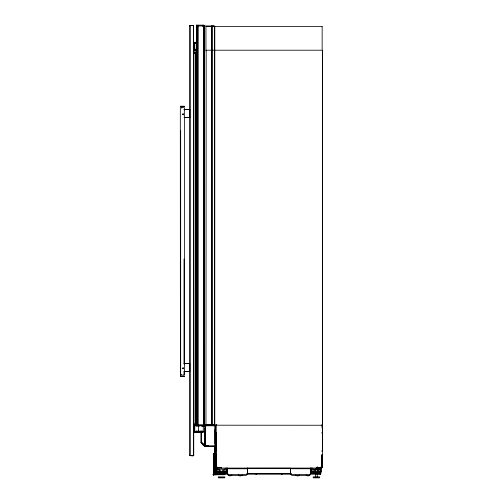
<?xml version="1.0" encoding="UTF-8"?>
<svg xmlns="http://www.w3.org/2000/svg" width="503" height="503" viewBox="0 0 503 503"><rect width="100%" height="100%" fill="white"/><g stroke="black" fill="none" stroke-linecap="round" stroke-linejoin="round"><path stroke-width="0.75" d="M184.035 375.075L184.035 371.151M184.035 364.09L184.035 258.995M184.356 371.151L184.356 375.075L180.319 375.075M184.356 364.09L184.387 117.821M184.387 109.981L184.387 107.623L180.319 107.623L180.382 375.075M189.889 455.504L189.889 25.578M190.065 25.578L190.027 455.177L190.36 455.504M190.36 455.705C188.983 455.096 194.29 456.869 193.542 455.177L193.542 25.376L193.743 455.504L189.832 455.504L189.832 455.177M196.56 431.907L194.749 431.87L194.749 425.525L196.359 425.481M195.554 424.029L195.554 401.249M195.648 424.029L195.654 53.243M196.742 424.765L196.755 25.15L203.979 25.15L204.017 424.765M196.95 424.765L197.063 25.15M197.163 424.765L197.163 25.955L197.239 424.765M203.552 424.765L203.564 25.955M203.658 424.765L203.658 25.955M203.809 424.765L203.816 25.955M204.124 424.765L204.136 25.955M204.576 437.673C206.299 437.654 204.231 437.83 204.52 436.51M204.784 437.679L204.991 428.675L205.494 429.002M200.923 432.24L200.917 442.439C204.916 447.991 205.595 446.255 204.576 442.011M216.824 424.872L206.173 424.872L205.966 424.381L206.173 50.231M211.75 424.765L211.757 25.955M212.178 424.765L212.147 25.955L214.089 25.974L214.737 26.42L214.718 424.306L214.083 424.752L194.321 424.765A0.843 0.843 0 0 0 193.479 425.607L193.479 431.775A0.843 0.843 0 0 0 194.321 432.618L203.225 432.618M214.586 461.176L214.391 449.091M214.68 424.394L214.687 26.338M216.189 449.594L214.599 451.21L214.586 449.682L214.599 451.21L216.334 449.449M215.586 451.442L215.906 451.436L215.567 450.462L215.586 425.676L216.227 425.676L216.227 425.236M224.212 474.757L215.372 474.549L225.105 474.562L214.423 474.757L214.391 460.987L215.925 460.987L215.932 474.687L215.957 433.341L216.039 441.904M215.932 432.624L215.743 459.987L215.586 455.026L216.051 454.926L215.586 455.026M216.039 434.9L216.02 450.462L216.02 433.341L215.586 433.341L215.586 459.987L215.906 459.987M220.754 471.915L220.76 469.11L222.383 469.11L222.389 471.915M315.626 471.915L315.626 469.11L317.248 469.11L317.255 471.915M322.102 456.875L322.102 459.987L322.429 459.987L322.429 455.133L322.058 454.926M322.593 424.362L322.373 50.206L322.373 424.872M216.189 453.637L214.404 455.209L214.391 453.184C215.089 451.732 212.926 458.239 216.227 453.322L214.586 454.957L214.592 461.282L214.586 454.957L216.334 453.492M215.674 460.987L215.932 474.687M217.265 468.073L216.271 468.016L215.932 467.419L215.957 455.272M321.958 454.926L322.266 459.987L322.423 455.026L321.807 455.102L321.744 467.52L316.821 467.759M205.331 425.676L204.998 446.262L208.305 446.218L204.52 446.28L215.089 446.312L215.07 425.701L205.293 425.676L205.004 428.701M214.586 474.404L214.391 474.078L214.423 474.757L214.391 447.136M321.719 455.272L321.782 467.425L320.744 467.746L320.744 474.027L320.744 473.65L310.552 473.656M320.744 467.098L322.077 467.098L321.624 468.048L320.744 468.073C324.328 468.016 320.776 461.729 322.065 459.868M322.26 425.224L322.404 427.135L322.348 425.123M216.045 453.781L214.404 455.228L214.41 451.134L215.605 449.902L214.599 451.21M224.212 474.562L214.605 474.75L214.756 460.987M321.933 467.098L321.964 462.005L321.964 467.098M321.838 459.679L321.782 467.425L317.475 467.488M290.42 468.777L290.464 473.813L291.671 475.014L309.641 474.989L310.753 473.813L310.797 468.758L290.42 468.733L290.489 473.901L291.583 474.989L309.552 475.014L310.728 473.901L310.797 468.915M310.753 473.813L310.797 468.086L290.42 468.092L290.42 468.941M214.391 460.987L214.586 447.136M214.586 460.61L214.58 460.987L214.586 460.32M219.641 471.915L219.704 469.11L216.975 469.11L217 472.235L226.161 472.235L226.143 469.11M184.381 371.566L184.381 363.487M227.211 468.915L227.281 473.901L228.456 475.014L246.426 474.989L247.52 473.901L247.589 468.733M247.52 473.901L247.589 468.915M310.728 473.901L310.797 468.721M321.015 469.11L320.977 471.915L321.033 469.11L318.361 469.11L318.305 471.915M321.669 464.917L321.706 462.005M221.307 468.004L221.113 467.457L216.227 467.425L215.957 454.926L215.58 455.133L215.586 459.987M322.58 425.255L322.253 426.123L322.486 425.123L322.58 451.304C322.096 452.115 322.976 451.072 322.102 451.266L322.429 451.442M196.686 53.293L193.762 53.192L193.787 51.872M205.476 441.904L204.784 442.018L204.809 437.635M223.439 471.915L223.489 469.11L226.161 469.11L226.111 471.915M321.97 433.341L322.429 433.341L322.442 450.462L322.102 451.26M205.262 426.425L205.274 425.871L201.822 425.878M314.507 471.915L314.576 469.11L311.841 469.11L311.898 471.915L311.866 469.11M184.318 109.516L184.381 117.601M184.148 363.562L189.763 363.556L184.324 363.487M226.18 468.073L216.541 468.067L215.925 467.432L216.064 467.821L216.579 467.909L216.259 467.425L216.359 455.272L215.932 455.272M322.077 467.098L321.738 468.016M321.624 466.759L322.083 466.759L321.524 468.067L321.757 467.098L321.694 467.671M194.667 425.802L215.064 425.708L215.089 446.306L209.053 446.324L215.089 446.306M205.557 425.689C206.18 425.827 205.771 425.601 205.922 425.821M205.727 446.224C214.479 446.023 198.911 446.293 208.462 446.224M216.485 468.067L215.925 467.432L217.623 467.432M226.143 472.235L226.161 471.915L216.969 471.915L216.994 469.11M225.627 471.915L225.507 472.235L218.698 472.185L218.937 471.921M193.51 455.504L193.542 455.177M216.56 473.059L216.51 473.38L215.982 473.015L215.932 471.349L216.246 473.738L215.63 473.342L215.642 471.141L216.051 471.034L216.56 473.053L216.284 472.858M322.083 467.432L316.695 467.589L321.43 467.909L316.909 468.073L316.896 467.45L322.077 467.419L320.744 467.746M193.686 455.504L193.743 455.177M190.027 25.905L190.36 25.578M189.832 25.905L190.36 25.376M217.862 474.046L217.931 473.725M215.624 450.16L216.045 449.739M215.712 453.838L214.599 455.246L215.743 454.077M322.681 424.18L322.272 424.664M204.796 436.315L204.897 436.547M204.985 436.503L204.985 433.284L205.608 433.259M217.516 472.235L217.642 471.915M204.985 445.18L204.991 441.974M204.52 426.135L204.859 425.676L205.872 425.79M205.067 425.966L205.048 446.324M214.762 447.337C213.756 448.393 215.334 446.048 216.139 447.142L214.699 447.148L214.391 447.733L216.127 447.337M183.318 114.753L183.35 114.005L182.771 113.917L182.734 114.785L183.601 114.508L183.243 113.854L182.664 114.3L183.432 114.785M183.318 368.724L183.35 367.976L182.771 367.888L182.734 368.756L183.601 368.479L183.218 367.819L182.734 368.605L183.432 368.749M214.391 449.745L214.397 451.216L216.227 449.28M214.397 451.216L215.737 450.047M214.391 453.744L214.391 453.134M205.89 50.904L206.173 50.545M204.778 433.341L205.463 433.278L204.778 433.341L204.778 432.184L204.884 433.29M206.111 425.695L205.608 425.733M197.069 52.123L193.498 52.105L193.51 50.388L197.283 50.382M215.642 473.38L216.246 473.694L216.246 468.086M204.853 445.08L201.64 442.15L201.634 432.423M213.712 456.46L213.549 454.096L213.549 474.53L213.197 474.757L213.549 474.788L213.712 472.172L213.712 474.763L213.391 475.096L213.065 474.731L213.712 474.53L213.039 474.757L213.354 475.096L213.712 474.763L213.712 453.876C212.706 453.316 213.756 454.787 213.354 453.536C214.247 461.572 213.794 452.524 213.234 453.92C214.077 454.398 212.769 453.473 213.549 453.844M214.391 474.404L214.391 474.078L214.655 474.757L214.618 468.639M214.731 424.306L214.064 424.752L212.14 424.765M204.884 426.016L205.174 425.676M214.599 455.234L215.85 453.97M216.064 467.821L216.259 467.098L216.315 467.671L217.265 467.746L217.265 468.243M216.403 467.702L216.541 468.067M193.686 25.615L193.743 25.905M205.677 446.224C216.799 446.205 196.924 446.148 208.374 446.249M321.813 455.133L322.178 454.919M205.476 433.228L204.809 433.297M214.655 446.224L209.022 446.324L213.253 446.224M207.758 446.224L208.6 446.224L205.299 446.224M215.969 467.639L216.315 467.671M207.858 446.224L208.349 446.199L205.419 446.218M208.141 446.224L208.443 446.142M207.833 446.224L208.361 446.117M213.668 474.568C212.668 475.75 214.19 472.983 213.712 472.399M209.38 446.224L209.135 446.312M184.331 106.385L182.891 106.385M322.102 432.549L322.429 432.366M193.215 455.705L193.542 455.643M214.718 26.42L214.058 25.967L196.742 25.955M205.727 425.72L205.884 425.714M215.737 474.687L215.925 472.462M180.432 376.414L184.299 376.401M196.183 431.656L196.277 431.084L196.277 432.605M193.215 455.504L193.542 455.466M218.906 472.242L218.968 471.915M197.748 425.878L198.522 425.878M215.58 455.133L215.957 454.926L215.932 425.676L215.906 433.341M204.52 441.961L205.312 441.992M214.429 474.757L214.391 474.078M180.508 376.414L181.596 376.401M198.195 425.815L198.572 425.802M183.017 106.385L184.274 106.284L180.432 106.284L183.149 106.303M180.835 106.378L180.376 106.385L181.388 106.385M199.823 425.802L197.635 425.808M201.69 425.865L205.274 425.871M205.255 431.084L205.274 431.643L201.69 431.656M182.438 106.378L181.287 106.378M194.749 425.525L194.334 425.532L194.334 431.851L194.749 431.87M198.886 431.656L197.629 431.668L199.823 431.675M205.488 433.328L204.998 433.297M215.586 432.542L215.906 432.542M215.586 451.266L215.906 451.266M316.896 467.457L321.782 467.425L321.75 466.759M181.866 376.414L184.199 376.414M182.991 376.319L180.351 376.319L181.168 376.319M181.036 374.697L181.526 374.697M201.835 431.649L205.274 431.643M215.586 432.366L215.906 432.549M209.204 446.23L214.278 446.224M225.891 468.299L227.457 468.299M247.055 468.268L290.168 468.199M310.552 468.161L312.118 468.161M197.283 42.371L193.485 42.365L196.887 42.334L194.321 42.334A0.836 0.836 0 0 0 193.479 43.176C193.831 45.647 191.649 51.727 196.472 50.187M196.472 43.013L194.152 43.176L194.164 49.407L196.472 49.514M194.667 43.371L196.484 43.371M194.667 49.244L196.484 49.244M196.308 53.243L193.888 53.243L193.888 424.029M181.526 108.007L181.885 108.007M184.148 109.522L189.763 109.516L189.763 117.595L184.148 117.589M184.148 363.493L189.763 363.487L189.763 371.566M193.806 424.029L196.912 424.029M194.196 424.746L197.101 424.746M216.227 425.198L321.782 425.249L321.819 425.676M203.225 425.437L194.152 425.607L194.24 431.92L203.225 431.945M205.878 425.437L216.661 425.437M321.782 425.236L321.794 425.676L322.429 425.676M197.748 426.054L199.081 426.054M201.81 426.054L204.602 425.878M197.748 431.467L199.081 431.467M201.81 431.467L204.602 431.643M194.667 431.675L205.765 431.675M193.492 432.605L198.415 432.605M215.567 450.462L216.127 450.462M321.977 450.462L322.442 450.462M215.586 451.065L215.906 450.462M322.102 451.065L322.429 451.065L322.41 433.341M322.065 455.272L321.826 466.759M215.932 462.005L216.039 466.375M321.606 462.005L322.077 462.005L322.077 458.264M215.925 466.759L216.384 466.759M217.265 467.098L215.932 467.098L216.271 468.016M216.623 467.325L217.428 467.325L217.428 468.086M217.265 467.746L216.491 467.74L221.188 467.759M311.829 468.073L321.474 468.067L321.606 467.702M311.822 471.915L321.059 471.915M311.822 472.235L321.059 472.235M217.812 473.342L216.246 473.342L216.208 473.738M217.265 472.084L217.34 474.046L217.265 473.65L227.457 473.656M247.055 473.675L290.954 473.675M216.246 473.694L227.978 473.7M246.967 473.725L291.369 473.732M310.728 473.725L320.744 474.027L310.552 474.027M227.457 474.027L217.315 474.046L217.265 473.688M246.967 474.046L291.042 474.046M218.258 476.894L224.91 476.894M313.111 476.894L319.763 476.894M218.258 477.58L224.91 477.58M313.111 477.58L319.763 477.58M218.528 477.85L224.64 477.85M313.382 477.85L319.493 477.85M193.51 52.092L197.283 52.098M184.148 371.56L189.763 371.497L184.318 371.566M198.044 432.586L200.043 432.593M225.891 468.086L227.457 468.086M247.055 468.098L290.168 468.13M310.552 468.142L312.118 468.142M217.812 473.185L215.938 473.222M227.255 473.813L227.211 468.758L247.589 468.777L247.545 473.813L246.338 475.014L228.375 474.989L227.255 473.813L227.211 468.086L247.589 468.086L247.589 468.941M181.973 106.378L182.551 106.385M181.715 376.319L184.331 376.319M322.102 432.542L322.429 432.542M183.878 106.378L184.192 106.385M216.152 455.008L216.227 467.425L217.629 467.438M183.149 376.313L184.356 376.319M314.985 469.11L316.437 469.136M216.227 467.425L221.257 467.501M195.114 53.211L196.459 53.236M195.258 53.211L196.755 53.243M204.551 424.538L205.626 424.563L205.626 424.23M197.912 431.926L198.855 431.951L198.867 432.618M193.762 53.161L196.862 53.274M322.102 455.014L322.423 455.026M198.195 431.662L198.572 431.675M205.073 428.914L205.677 428.952M205.293 425.676L206.06 425.733M197.748 431.643L198.522 431.643L198.522 425.802M322.102 455.102L322.429 455.133M193.542 25.615L189.889 25.615M193.542 25.439L190.065 25.439M216.617 473.373L215.982 473.002M215.718 454.919L216.133 455.033M204.752 446.199L200.923 442.445M195.296 52.909L196.371 53.079L196.981 52.563L195.73 53.136L194.975 52.563M215.831 454.919L216.196 455.133M215.963 467.689L216.391 468.048M322.429 425.274L322.429 459.987M322.373 50.545L322.58 51.004M195.353 53.243L195.529 53.576M316.909 468.073L316.695 467.589M225.507 471.915L225.627 472.235M217.516 471.915L217.642 472.235M217.862 473.725L217.931 474.046M321.505 467.74L321.524 468.067M196.277 425.871L196.289 426.425M290.42 468.915L290.483 473.185M227.211 468.721L227.281 473.901M319.128 469.11L319.147 471.915M313.734 469.11L313.753 471.915M224.263 469.11L224.275 471.915M218.862 469.11L218.88 471.915M215.957 433.341L216.039 448.909M321.669 459.868L321.7 466.759M214.662 460.987L214.724 474.757M204.991 437.635L205.004 440.773M215.032 429.625L215.07 443.583M322.071 425.676L322.077 427.996M215.919 467.872L215.919 470.934M204.765 440.854L204.765 441.942M321.782 424.872L321.782 425.676M321.75 456.768L321.75 462.005M317.23 466.683L317.23 476.894M315.645 469.041L315.645 476.894M216.579 467.746L216.579 468.073M216.227 424.884L216.227 425.676M211.794 25.955L211.794 424.765M203.966 25.15L203.966 26.722M203.86 25.955L203.86 424.765M203.287 425.802L203.287 431.675M202.879 25.15L202.879 26.722M202.237 431.052L202.237 432.605L199.842 432.605L199.842 431.052M202.137 431.052L202.137 432.605M201.961 431.052L201.961 432.605M201.684 431.052L201.684 432.605M201.03 431.052L201.03 432.605M200.376 431.052L200.376 432.605M199.936 431.052L199.936 432.605M198.415 431.052L198.345 432.605M198.22 25.955L198.232 424.765M198.107 431.052L198.107 432.605M197.516 431.052L197.516 432.605M197.082 25.955L197.082 424.765M196.912 25.15L196.912 424.765M196.811 25.955L196.83 424.765M196.836 431.052L196.836 432.605M196.748 25.15L196.748 42.422M196.252 53.243L196.308 424.029M196.145 431.052L196.145 432.605M195.963 53.243L195.988 424.029M196.019 431.052L196.019 432.605M180.671 130.371L180.671 375.075M310.678 473.373A2.565 2.565 0 0 1 306.151 475.021M231.908 475.021A2.565 2.565 0 0 1 227.532 472.499M299.65 475.021A2.565 2.565 0 0 1 295.72 475.021M242.32 475.021A2.565 2.565 0 0 1 238.391 475.021M197.075 25.955L197.069 424.765L196.994 25.955M215.686 472.462L215.686 474.757L215.661 472.462M215.693 467.872L215.686 470.934L215.661 467.872M255.97 473.725L255.97 474.046L255.97 473.725M282.038 473.725L282.038 474.046L282.038 473.725M256.316 473.725L256.31 474.046L256.31 473.725M281.699 473.725L281.693 474.046L281.693 473.725M320.147 473.725L320.078 474.046L320.078 473.725M205.934 445.777L205.52 446.224L205.916 445.777M205.488 437.648L205.054 437.673L205.551 437.711M205.488 441.986L205.054 442.011L205.551 442.049M321.455 467.746L321.43 468.073L321.455 467.746M194.749 43.095L194.334 43.101L194.34 49.42L194.749 49.432L194.749 43.095M215.906 432.75L215.586 432.75L215.906 432.743M189.763 109.585L184.148 109.591L189.763 109.585M189.763 117.513L184.148 117.526L189.763 117.526M322.429 432.743L322.102 432.743L322.429 432.75M322.153 26.508L205.953 26.508L205.953 50.206L322.153 50.206L322.153 26.508"/></g></svg>
